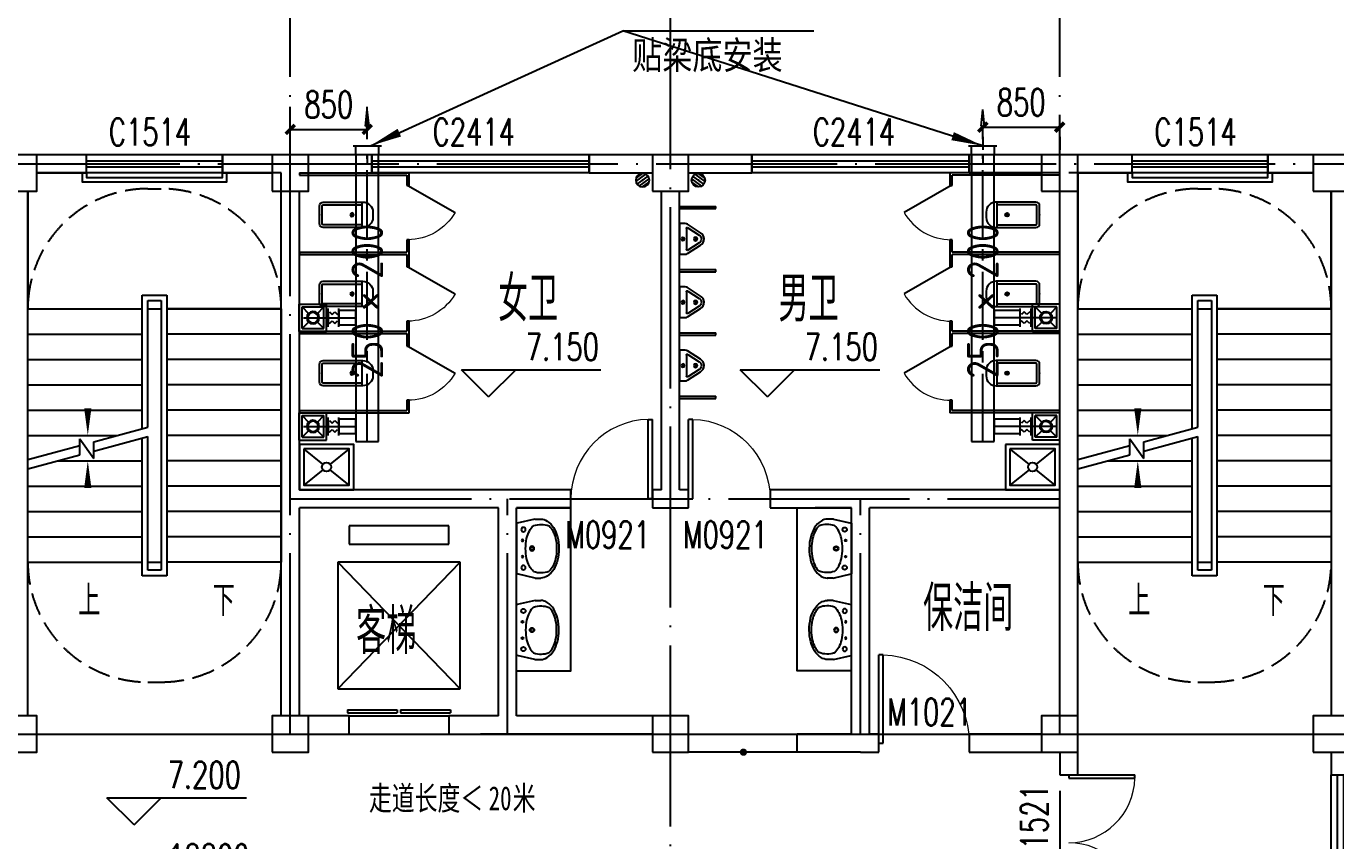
# Model space of a CAD drawing. Extents: x 5188914 to 7068445, y -542675 to 2032183.
# Drawn here: x 5219954 to 5234422, y -473841 to -464841 of the extents above; entities that cross this region are included whole.
import ezdxf

# ---------------------------------------------------------------- set-up
doc = ezdxf.new("R2010")
doc.units = 0
doc.header["$LTSCALE"] = 1000
doc.header["$MEASUREMENT"] = 0
for name, pattern in [('CENTER2', [1.125, 0.75, -0.125, 0.125, -0.125]), ('DASH', [0.35, 0.25, -0.1]), ('DOTE', [2.42, 2, -0.2, 0.02, -0.2])]:
    doc.linetypes.add(name, pattern=pattern)
doc.layers.get('0').update_dxf_attribs({"linetype": 'CONTINUOUS'})
doc.layers.get('Defpoints').update_dxf_attribs({"linetype": 'CONTINUOUS'})
for name, color, linetype in [('COLUMN', 9, 'CONTINUOUS'), ('DIM_ELEV', 3, 'CONTINUOUS'), ('DIM_LEAD', 3, 'CONTINUOUS'), ('DIM_SYMB', 3, 'CONTINUOUS'), ('DOTE', 252, 'CONTINUOUS'), ('DUCT-排烟中心线', 5, 'CENTER2'), ('DUCT-排烟标注', 3, 'CONTINUOUS'), ('DUCT-排烟管', 2, 'CONTINUOUS'), ('DUCT-排风标注', 3, 'CONTINUOUS'), ('DUCT-排风风口', 7, 'CONTINUOUS'), ('LATRINE', 251, 'CONTINUOUS'), ('LVTRY', 251, 'CONTINUOUS'), ('STAIR', 251, 'CONTINUOUS'), ('TH_DIM', 3, 'CONTINUOUS'), ('TH_TEXT', 7, 'CONTINUOUS'), ('WALL', 251, 'CONTINUOUS'), ('WINDOW', 4, 'CONTINUOUS'), ('WINDOW_TEXT', 7, 'CONTINUOUS'), ('排水', 221, 'CONTINUOUS')]:
    doc.layers.add(name, color=color, linetype=linetype)
doc.styles.add('_TCH_DIM', font='SIMPLEX', dxfattribs={"bigfont": 'GBCBIG'})
doc.styles.add('_TCH_DIM_T3', font='SIMPLEX', dxfattribs={"width": 0.705882, "bigfont": 'GBCBIG'})
doc.styles.add('_TCH_WINDOW', font='SIMPLEX', dxfattribs={"height": 3.5, "bigfont": 'GBCBIG'})
doc.styles.add('schuco', font='sceie.shx', dxfattribs={"width": 0.7, "bigfont": 'sceic.shx'})
doc.styles.get("Standard").update_dxf_attribs({"font": 'SCEIE', "bigfont": 'SCEIC'})
doc.styles.add('宋体', font='', dxfattribs={"width": 0.7})
doc.styles.get('宋体').set_extended_font_data('SimSun')
doc.dimstyles.new('_TCH_ARCH&&100', dxfattribs={"dimtxt": 297.5, "dimasz": 100, "dimexe": 250, "dimexo": 300, "dimgap": 126.25, "dimtad": 1, "dimdec": 0, "dimzin": 0, "dimdsep": 46, "dimtxsty": '_TCH_DIM_T3', "dimblk": 'ARCHTICK', "dimcen": 0.09, "dimclrt": 7, "dimazin": 2, "dimtfac": 1, "dimtdec": 0, "dimtix": 1, "dimtmove": 2, "dimatfit": 3, "dimfxl": 0, "dimtolj": 1, "dimtzin": 0, "dimarcsym": 0})

# ---------------------------------------------------------------- blocks, each defined once
blk = doc.blocks.new('$lvtry$00000171')
at = {"layer": '排水'}
for p, q in [((-74, 11), (-11, 74)), ((-70, -27), (27, 70)), ((-53, -53), (53, 53)), ((-27, -70), (70, 27)), ((11, -74), (74, -11))]:
    blk.add_line(p, q, dxfattribs=at)
blk.add_circle((0, 0), 75, dxfattribs=at)
blk.add_point((0, 0), dxfattribs=at)
blk = doc.blocks.new('$TCHSYS$APDOOR2D')
blk.add_line((0.5, 0), (0, 0.866))
at = {"lineweight": 13}
blk.add_arc((0.5, 0), 1, 120, 180, dxfattribs=at)
blk = doc.blocks.new('$lvtry$00000200')
at = {"color": 0}
for p, q in [((-110, -40), (-110, -470)), ((100, -30), (-100, -30)), ((110, -470), (110, -40))]:
    blk.add_line(p, q, dxfattribs=at)
blk.add_lwpolyline([(100, 0), (-100, 0, 0.414214), (-140, -40), (-140, -480, 0.414214), (-30, -590), (30, -590, 0.414214), (140, -480), (140, -40, 0.414214)], format="xyb", close=True, dxfattribs=at)
blk.add_lwpolyline([(140, -470), (-140, -470)], dxfattribs=at)
blk.add_circle((0, -359), 20, dxfattribs=at)
for centre, start, end in [((-100, -40), 90, 180), ((100, -40), 0, 90)]:
    blk.add_arc(centre, 10, start, end, dxfattribs=at)
for p in [(0, 0), (0, -359)]:
    blk.add_point(p, dxfattribs=at)
blk = doc.blocks.new('$lvtry$00000221')
at = {"color": 0}
for p, q in [((-124, -91), (-43, -216)), ((-116, -76), (116, -76)), ((43, -216), (124, -91))]:
    blk.add_line(p, q, dxfattribs=at)
blk.add_lwpolyline([(69, -231, -0.57735), (-69, -231), (-162, -88, -0.145378), (-170, -61), (-170, 0), (170, 0), (170, -61, -0.145378), (162, -88)], format="xyb", close=True, dxfattribs=at)
for centre, radius in [((0, -38), 17.7), ((0, -177), 20)]:
    blk.add_circle(centre, radius, dxfattribs=at)
for centre, radius, start, end in [((-116, -86), 10, 90, 213.0863), ((116, -86), 10, 326.9137, 90), ((0, -191), 50, 210, 330)]:
    blk.add_arc(centre, radius, start, end, dxfattribs=at)
for p in [(0, -38), (0, -177)]:
    blk.add_point(p, dxfattribs=at)
blk = doc.blocks.new('$plan$00000344')
for p, q in [((-280, -10), (-280, 0)), ((280, 0), (280, -10)), ((-251, -189), (-251, -186)), ((-248, -183), (-250, -185))]:
    blk.add_line(p, q)
for points in [[(-280, 0), (280, 0)], [(-326, -200), (-280, -5)], [(326, -204), (280, -5)]]:
    blk.add_lwpolyline(points)
for points in [[(253, -188, 0.098208), (193, -141, 0.066287), (110, -111, 0.052428), (0, -100, 0.052428), (-110, -111, 0.066287), (-193, -141, 0.093876), (-251, -186, 0.171377)], [(-326, -200, 0.008223), (-326, -204, 0.149285)], [(-326, -266, 0.149285), (-304, -337, 0.107079), (-231, -408, 0.075625), (-131, -450, 0.062436), (-1, -467, 0.062436), (130, -452, 0.075625), (230, -410, 0.107079), (304, -339, 0.149285), (326, -268, 0.005205), (326, -266, 0.086596)], [(-250, -358, 0.091341), (-193, -401, 0.066287), (-110, -431, 0.052428), (0, -442, 0.052428), (110, -431, 0.066287), (193, -401, 0.091756), (250, -358, 0.171377)]]:
    blk.add_lwpolyline(points, format="xyb")
at = {"flags": 128}
for points in [[(-326, -204), (-326, -268)], [(326, -204), (326, -268)]]:
    blk.add_lwpolyline(points, dxfattribs=at)
for points in [[(-253, -188, 0.172546), (-250, -358, 0.726395)], [(253, -188, -0.172546), (250, -358, -0.726395)]]:
    blk.add_lwpolyline(points, format="xyb", dxfattribs=at)
for centre, radius in [((-210, -75), 24), ((-210, -75), 24), ((-210, -75), 24), ((-90, -65), 10), ((90, -65), 10), ((210, -75), 24), ((0, -170), 25)]:
    blk.add_circle(centre, radius)
at = {"lineweight": 13}
blk.add_circle((0, -170), 15, dxfattribs=at)
blk.add_arc((-250, -186), 1, 131.3224, 180)
blk = doc.blocks.new('_LV12')
for p, q in [((-250, -50), (-39, -219)), ((39, -219), (250, -50)), ((-250, -450), (-39, -281)), ((39, -281), (250, -450))]:
    blk.add_line(p, q)
for points in [[(300, -500), (300, 0), (-300, 0), (-300, -500)], [(250, -450), (250, -50), (-250, -50), (-250, -450)]]:
    blk.add_lwpolyline(points, close=True)
blk.add_circle((0, -250), 50)
blk = doc.blocks.new('排气扇')
at = {"color": 2}
for p, q in [((-151, -151), (-151, 151)), ((-151, 151), (151, 151)), ((151, -151), (151, 151)), ((-120, -120), (-120, 120)), ((-120, 120), (120, 120)), ((-120, 120), (120, 120)), ((120, -120), (120, 120)), ((-120, -120), (120, -120)), ((-151, -151), (151, -151))]:
    blk.add_line(p, q, dxfattribs=at)
for p, q in [((-120, 120), (-48, 48)), ((-104, 0), (287, 0, 3008)), ((48, 48), (120, 120)), ((151, -50, 3008), (151, 50, 3008)), ((151, 50, 3008), (166, 50, 2077)), ((166, 50, 2077), (166, -50, 2077)), ((-120, -120), (-48, -48)), ((48, -48), (120, -120)), ((151, -50, 3008), (166, -50, 2077))]:
    blk.add_line(p, q)
at = {"color": 3}
for p, q in [((166, -100, 3008), (166, 100, 3008)), ((166, 50, 3008), (181, 65, 3008)), ((181, 65, 3008), (212, 35, 3008)), ((212, 35, 3008), (242, 65, 3008)), ((242, 65, 3008), (272, 35, 3008)), ((272, 35, 3008), (287, 50, 3008)), ((287, -100, 3008), (287, 100, 3008)), ((166, -50, 3008), (181, -65, 3008)), ((181, -65, 3008), (212, -35, 3008)), ((212, -35, 3008), (242, -65, 3008)), ((242, -65, 3008), (272, -35, 3008)), ((272, -35, 3008), (287, -50, 3008))]:
    blk.add_line(p, q, dxfattribs=at)
at = {"extrusion": (0, 0, -1)}
for major_axis, start_param, end_param in [((0, 68.2), 3.137359, 9.420544), ((-0.2, 56.8), 3.137413, 9.420598)]:
    blk.add_ellipse((0, 0), major_axis=major_axis, ratio=1, start_param=start_param, end_param=end_param, dxfattribs=at)
blk = doc.blocks.new('_ArchTick')
at = {"color": 0, "linetype": 'ByBlock', "const_width": 0.4}
blk.add_lwpolyline([(-0.5, -0.5), (0.5, 0.5)], dxfattribs=at)
blk = doc.blocks.new('*D161')
at = {"layer": 'Defpoints', "color": 0}
for p in [(5230522, -465762), (5231372, -465762), (5231372, -465956)]:
    blk.add_point(p, dxfattribs=at)
at = {"layer": 'TH_DIM', "color": 0, "lineweight": -2}
for p, q in [((5230522, -465956), (5231372, -465956)), ((5230522, -466062), (5230522, -466206)), ((5231372, -466062), (5231372, -466206))]:
    blk.add_line(p, q, dxfattribs=at)
at = {"layer": 'TH_DIM', "color": 0, "lineweight": -2, "xscale": 100, "yscale": 100, "zscale": 100, "rotation": 180}
blk.add_blockref('_ArchTick', (5230522, -465956), dxfattribs=at)
at = {"layer": 'TH_DIM', "color": 0, "lineweight": -2, "xscale": 100, "yscale": 100, "zscale": 100}
blk.add_blockref('_ArchTick', (5231372, -465956), dxfattribs=at)
at = {"layer": 'TH_DIM', "color": 7, "insert": (5230947, -465681), "char_height": 297.5, "attachment_point": 5, "style": '_TCH_DIM_T3'}
blk.add_mtext('\\A1;850', dxfattribs=at)
blk = doc.blocks.new('*D162')
at = {"layer": 'Defpoints', "color": 0}
for p in [(5223722, -465981), (5222872, -466262), (5223722, -466262)]:
    blk.add_point(p, dxfattribs=at)
at = {"layer": 'TH_DIM', "color": 0, "lineweight": -2}
for p, q in [((5222872, -465962), (5222872, -465731)), ((5223722, -465962), (5223722, -465731)), ((5222872, -465981), (5223722, -465981))]:
    blk.add_line(p, q, dxfattribs=at)
at = {"layer": 'TH_DIM', "color": 0, "lineweight": -2, "xscale": 100, "yscale": 100, "zscale": 100, "rotation": 180}
blk.add_blockref('_ArchTick', (5222872, -465981), dxfattribs=at)
at = {"layer": 'TH_DIM', "color": 0, "lineweight": -2, "xscale": 100, "yscale": 100, "zscale": 100}
blk.add_blockref('_ArchTick', (5223722, -465981), dxfattribs=at)
at = {"layer": 'TH_DIM', "color": 7, "insert": (5223297, -465706), "char_height": 297.5, "attachment_point": 5, "style": '_TCH_DIM_T3'}
blk.add_mtext('\\A1;850', dxfattribs=at)
blk = doc.blocks.new('*D168')
at = {"layer": 'Defpoints', "color": 0}
for p in [(5212572, -472987), (5231372, -472987), (5231372, -474303)]:
    blk.add_point(p, dxfattribs=at)
at = {"layer": 'TH_DIM', "color": 0, "lineweight": -2}
for p, q in [((5212572, -473287), (5212572, -474553)), ((5231372, -473287), (5231372, -474553)), ((5212572, -474303), (5231372, -474303))]:
    blk.add_line(p, q, dxfattribs=at)
at = {"layer": 'TH_DIM', "color": 0, "lineweight": -2, "xscale": 100, "yscale": 100, "zscale": 100, "rotation": 180}
blk.add_blockref('_ArchTick', (5212572, -474303), dxfattribs=at)
at = {"layer": 'TH_DIM', "color": 0, "lineweight": -2, "xscale": 100, "yscale": 100, "zscale": 100}
blk.add_blockref('_ArchTick', (5231372, -474303), dxfattribs=at)
at = {"layer": 'TH_DIM', "color": 7, "insert": (5221972, -474028), "char_height": 297.5, "attachment_point": 5, "style": '_TCH_DIM_T3'}
blk.add_mtext('\\A1;18800', dxfattribs=at)
blk = doc.blocks.new('_FZHK')
blk.add_lwpolyline([(-0.5, -0.5), (0.5, -0.5), (0.5, 0.5), (-0.5, 0.5)], close=True)
blk = doc.blocks.new('$TCHSYS$WIN2D')
for p, q in [((-0.5, 0.5), (0.5, 0.5)), ((-0.5, 0.5), (-0.5, -0.5)), ((0.5, 0.5), (0.5, -0.5)), ((0.5, 0.1667), (-0.5, 0.1667)), ((0.5, -0.1667), (-0.5, -0.1667)), ((-0.5, -0.5), (0.5, -0.5))]:
    blk.add_line(p, q)
blk = doc.blocks.new('$TCHSYS$LDOR22D')
for p, q in [((-0.517, 0.833), (-0.017, 0.833)), ((-0.517, 0.833), (-0.517, 0.667)), ((-0.017, 0.833), (-0.017, 0.667)), ((0.017, 0.833), (0.017, 0.667)), ((0.017, 0.833), (0.517, 0.833)), ((0.517, 0.833), (0.517, 0.667)), ((-0.517, 0.667), (-0.017, 0.667)), ((0.017, 0.667), (0.517, 0.667)), ((-0.5, 0.5), (0.5, 0.5))]:
    blk.add_line(p, q)
blk = doc.blocks.new('$WINLIB2D$00000001')
at = {"color": 0}
for points in [[(-0.5, 0.5), (-0.5, -0.5)], [(-0.5, 0.5), (0.5, 0.5)], [(0.5, -0.5), (0.5, 0.5)], [(0.5, 0.1667), (-0.5, 0.1667)], [(0.5, -0.1667), (-0.5, -0.1667)], [(-0.5, -0.5), (0.5, -0.5)]]:
    blk.add_lwpolyline(points, dxfattribs=at)
blk = doc.blocks.new('$DorLib2D$00000002')
for p, q in [((-0.5, 0), (-0.5, 0.4875)), ((-0.475, 0.4875), (-0.5, 0.4875)), ((-0.475, 0), (-0.475, 0.4875)), ((0.475, 0), (0.475, 0.4875)), ((0.475, 0.4875), (0.5, 0.4875)), ((0.5, 0), (0.5, 0.4875)), ((-0.5, 0), (-0.475, 0)), ((0.5, 0), (0.475, 0))]:
    blk.add_line(p, q)
at = {"lineweight": 13}
for centre, start, end in [((-0.4875, 0), 0, 88.53072), ((0.4875, 0), 91.46928, 180)]:
    blk.add_arc(centre, 0.4875, start, end, dxfattribs=at)
blk = doc.blocks.new('$DorLib2D$00000001')
for p, q in [((0.45, 0.975), (0.5, 0.975)), ((0.45, 0), (0.45, 0.975)), ((0.5, 0), (0.5, 0.975)), ((0.5, 0), (0.45, 0))]:
    blk.add_line(p, q)
at = {"lineweight": 13}
blk.add_arc((0.475, 0), 0.975, 91.4693, 180, dxfattribs=at)
blk = doc.blocks.new('$风口$00000098')
for p, q in [((0, 200), (100, 200)), ((0, -200), (0, 200)), ((100, 250), (100, -250)), ((0, 0), (-100, 0)), ((172, 0), (315, 0)), ((315, 31), (500, 0)), ((315, 31), (315, -31)), ((315, -31), (500, 0)), ((100, -200), (0, -200))]:
    blk.add_line(p, q)

msp = doc.modelspace()

# ---------------------------------------------------------------- linework, layer by layer
at = {"color": 0, "linetype": 'DASH'}
for p, q in [((5221297.1, -466636.6), (5221447.1, -466636.6)), ((5232897.1, -466636.6), (5233047.1, -466636.6)), ((5221297.1, -472086.6), (5221447.1, -472086.6)), ((5232897.1, -472086.7), (5233047.1, -472086.7))]:
    msp.add_line(p, q, dxfattribs=at)
at = {"color": 0}
for points in [[(5220572.1, -466461.6), (5220572.1, -466561.6), (5222172.1, -466561.6), (5222172.1, -466461.6)], [(5220622.1, -466461.6), (5220622.1, -466511.6), (5222122.1, -466511.6), (5222122.1, -466461.6)], [(5232122.1, -466461.6), (5232122.1, -466561.6), (5233722.1, -466561.6), (5233722.1, -466461.6)], [(5232172.1, -466461.6), (5232172.1, -466511.6), (5233672.1, -466511.6), (5233672.1, -466461.6)]]:
    msp.add_lwpolyline(points, dxfattribs=at)
at = {"color": 0, "linetype": 'DASH'}
for centre, start, end in [((5221297.1, -467961.6), 90, 180), ((5221447.1, -467961.6), 0, 90), ((5232897.1, -467961.6), 90, 180), ((5233047.1, -467961.6), 360, 90), ((5221297.1, -470761.6), 180, 270), ((5221447.1, -470761.6), 270, 360), ((5232897.1, -470761.6), 180, 270), ((5233047.1, -470761.6), 270, 0)]:
    msp.add_arc(centre, 1325, start, end, dxfattribs=at)
at = {"layer": 'DIM_ELEV', "color": 0}
for p, q in [((5225061.7, -468936.9), (5224761.7, -468636.9)), ((5224761.7, -468636.9), (5226301.9, -468636.9)), ((5225061.7, -468936.9), (5225361.7, -468636.9)), ((5228143.6, -468936.9), (5227843.6, -468636.9)), ((5227843.6, -468636.9), (5229383.8, -468636.9)), ((5228143.6, -468936.9), (5228443.6, -468636.9)), ((5221146, -473665.8), (5220846, -473365.8)), ((5220846, -473365.8), (5222386.2, -473365.8)), ((5221146, -473665.8), (5221446, -473365.8))]:
    msp.add_line(p, q, dxfattribs=at)
at = {"layer": 'DIM_LEAD', "const_width": 40}
msp.add_lwpolyline([(5227870, -472843.4, 1), (5227886.3, -472879.9, 1)], format="xyb", close=True, dxfattribs=at)
at = {"layer": 'DIM_SYMB', "color": 0}
for points in [[(5222109.6, -470901.6, 0, 0, 0), (5222109.6, -467211.6, 0, 0, 0), (5220634.6, -467211.6, 0, 0, 0), (5220634.6, -469361.6, 0, 80, 0), (5220634.6, -469061.6, 0, 0, 0)], [(5233709.6, -470901.6, 0, 0, 0), (5233709.6, -467211.6, 0, 0, 0), (5232234.6, -467211.6, 0, 0, 0), (5232234.6, -469361.6, 0, 80, 0), (5232234.6, -469061.6, 0, 0, 0)], [(5220634.6, -470901.6, 0, 0, 0), (5220634.6, -469641.6, 0, 80, 0), (5220634.6, -469941.6, 0, 0, 0)], [(5232234.6, -470901.6, 0, 0, 0), (5232234.6, -469641.6, 0, 80, 0), (5232234.6, -469941.6, 0, 0, 0)]]:
    msp.add_lwpolyline(points, format="xyseb", dxfattribs=at)
at = {"layer": 'DOTE', "linetype": 'DOTE'}
for p, q in [((5222872.1, -472661.6), (5222872.1, -463861.6)), ((5227072.1, -483361.6), (5227072.1, -463861.6)), ((5231372.1, -472661.6), (5231372.1, -463861.6)), ((5209972.1, -466361.6), (5236972.1, -466361.6)), ((5222872.1, -470061.6), (5231372.1, -470061.6)), ((5225272.1, -472661.6), (5225272.1, -470061.6)), ((5229172.1, -472661.6), (5229172.1, -470061.6)), ((5209972.1, -472661.6), (5236972.1, -472661.6)), ((5211572.1, -472661.6), (5235372.1, -472661.6))]:
    msp.add_line(p, q, dxfattribs=at)
at = {"layer": 'DUCT-排烟中心线'}
for p, q in [((5223722.4, -469430.1), (5223722.4, -466261.6)), ((5230522.1, -469430.1), (5230522.1, -466261.6)), ((5223409.3, -468061.1), (5223597.4, -468061.1)), ((5230934.9, -468061.1), (5230647.1, -468061.1)), ((5223409.3, -469262.1), (5223597.4, -469262.1)), ((5230934.9, -469262.1), (5230647.1, -469262.1))]:
    msp.add_line(p, q, dxfattribs=at)
at = {"layer": 'DUCT-排烟管'}
for p, q in [((5223847.4, -466261.6), (5223597.4, -466261.6)), ((5223597.4, -466261.6), (5223597.4, -469430.1)), ((5223847.4, -469430.1), (5223847.4, -466261.6)), ((5230647.1, -466261.6), (5230397.1, -466261.6)), ((5230397.1, -466261.6), (5230397.1, -469430.1)), ((5230647.1, -469430.1), (5230647.1, -466261.6)), ((5223597.4, -467981.1), (5223409.3, -467981.1)), ((5223409.3, -467981.1), (5223409.3, -468141.1)), ((5223597.4, -468141.1), (5223597.4, -467981.1)), ((5230934.9, -467981.1), (5230647.1, -467981.1)), ((5230647.1, -467981.1), (5230647.1, -468141.1)), ((5230934.9, -468141.1), (5230934.9, -467981.1)), ((5223409.3, -468141.1), (5223597.4, -468141.1)), ((5230647.1, -468141.1), (5230934.9, -468141.1)), ((5223597.4, -469182.1), (5223409.3, -469182.1)), ((5223409.3, -469182.1), (5223409.3, -469342.1)), ((5223597.4, -469342.1), (5223597.4, -469182.1)), ((5230934.9, -469182.1), (5230647.1, -469182.1)), ((5230647.1, -469182.1), (5230647.1, -469342.1)), ((5230934.9, -469342.1), (5230934.9, -469182.1)), ((5223409.3, -469342.1), (5223597.4, -469342.1)), ((5223597.4, -469430.1), (5223847.4, -469430.1)), ((5230397.1, -469430.1), (5230647.1, -469430.1)), ((5230647.1, -469342.1), (5230934.9, -469342.1))]:
    msp.add_line(p, q, dxfattribs=at)
at = {"layer": 'DUCT-排风标注', "color": 0}
for p, q in [((5223758.1, -466161.7), (5226543.9, -464893.1)), ((5230522.1, -466161.7), (5226543.9, -464893.1)), ((5226543.9, -464893.1), (5228656.3, -464893.1))]:
    msp.add_line(p, q, dxfattribs=at)
for points in [[(5223758.1, -466161.7, 0, 93.3, 0), (5224076.6, -466016.6, 0, 0, 0)], [(5230522.1, -466161.7, 0, 93.3, 0), (5230188.7, -466055.4, 0, 0, 0)]]:
    msp.add_lwpolyline(points, format="xyseb", dxfattribs=at)
at = {"layer": 'LATRINE'}
for p, q in [((5222972.1, -466461.6), (5224184.6, -466461.6)), ((5222972.1, -466461.6), (5222972.1, -466486.6)), ((5222972.1, -466486.6), (5224159.6, -466486.6)), ((5224159.6, -466486.6), (5224159.6, -466599.1)), ((5224184.6, -466599.1), (5224184.6, -466461.6)), ((5230159.6, -466461.6), (5230159.6, -466599.1)), ((5231372.1, -466461.6), (5230159.6, -466461.6)), ((5230184.6, -466599.1), (5230184.6, -466486.6)), ((5231372.1, -466486.6), (5230184.6, -466486.6)), ((5231372.1, -466486.6), (5231372.1, -466461.6)), ((5224159.6, -466599.1), (5224184.6, -466599.1)), ((5230159.6, -466599.1), (5230184.6, -466599.1)), ((5227172.1, -466831), (5227572.1, -466831)), ((5227172.1, -466856), (5227172.1, -466831)), ((5227172.1, -466856), (5227572.1, -466856)), ((5227572.1, -466856), (5227572.1, -466831)), ((5224184.6, -467199.1), (5224159.6, -467199.1)), ((5224159.6, -467199.1), (5224159.6, -467336.6)), ((5224184.6, -467349.1), (5224184.6, -467199.1)), ((5230184.6, -467199.1), (5230159.6, -467199.1)), ((5230159.6, -467199.1), (5230159.6, -467349.1)), ((5230184.6, -467336.6), (5230184.6, -467199.1)), ((5222972.1, -467336.6), (5224159.6, -467336.6)), ((5222972.1, -467336.6), (5222972.1, -467361.6)), ((5222972.1, -467361.6), (5224159.6, -467361.6)), ((5224159.6, -467361.6), (5224159.6, -467499.1)), ((5224184.6, -467499.1), (5224184.6, -467349.1)), ((5230159.6, -467349.1), (5230159.6, -467499.1)), ((5231372.1, -467336.6), (5230184.6, -467336.6)), ((5231372.1, -467361.6), (5230184.6, -467361.6)), ((5230184.6, -467499.1), (5230184.6, -467361.6)), ((5231372.1, -467361.6), (5231372.1, -467336.6)), ((5224159.6, -467499.1), (5224184.6, -467499.1)), ((5227172.1, -467530.5), (5227572.1, -467530.5)), ((5227172.1, -467555.5), (5227172.1, -467530.5)), ((5227172.1, -467555.5), (5227572.1, -467555.5)), ((5227572.1, -467555.5), (5227572.1, -467530.5)), ((5230159.6, -467499.1), (5230184.6, -467499.1)), ((5224184.6, -468099.1), (5224159.6, -468099.1)), ((5224159.6, -468099.1), (5224159.6, -468211.6)), ((5224184.6, -468224.1), (5224184.6, -468099.1)), ((5230184.6, -468099.1), (5230159.6, -468099.1)), ((5230159.6, -468099.1), (5230159.6, -468224.1)), ((5230184.6, -468211.6), (5230184.6, -468099.1)), ((5222972.1, -468211.6), (5224159.6, -468211.6)), ((5222972.1, -468211.6), (5222972.1, -468236.6)), ((5222972.1, -468236.6), (5224159.6, -468236.6)), ((5224159.6, -468236.6), (5224159.6, -468374.1)), ((5224184.6, -468374.1), (5224184.6, -468224.1)), ((5227172.1, -468230), (5227572.1, -468230)), ((5227172.1, -468255), (5227172.1, -468230)), ((5227172.1, -468255), (5227572.1, -468255)), ((5227572.1, -468255), (5227572.1, -468230)), ((5230159.6, -468224.1), (5230159.6, -468374.1)), ((5231372.1, -468211.6), (5230184.6, -468211.6)), ((5231372.1, -468236.6), (5230184.6, -468236.6)), ((5230184.6, -468374.1), (5230184.6, -468236.6)), ((5231372.1, -468236.6), (5231372.1, -468211.6)), ((5224159.6, -468374.1), (5224184.6, -468374.1)), ((5230159.6, -468374.1), (5230184.6, -468374.1)), ((5224184.6, -468974.1), (5224159.6, -468974.1)), ((5224159.6, -468974.1), (5224159.6, -469086.6)), ((5224184.6, -469111.6), (5224184.6, -468974.1)), ((5227172.1, -468929.5), (5227572.1, -468929.5)), ((5227172.1, -468954.5), (5227172.1, -468929.5)), ((5227172.1, -468954.5), (5227572.1, -468954.5)), ((5227572.1, -468954.5), (5227572.1, -468929.5)), ((5230184.6, -468974.1), (5230159.6, -468974.1)), ((5230159.6, -468974.1), (5230159.6, -469111.6)), ((5230184.6, -469086.6), (5230184.6, -468974.1)), ((5222972.1, -469086.6), (5224159.6, -469086.6)), ((5222972.1, -469086.6), (5222972.1, -469111.6)), ((5222972.1, -469111.6), (5224184.6, -469111.6)), ((5231372.1, -469111.6), (5230159.6, -469111.6)), ((5231372.1, -469086.6), (5230184.6, -469086.6)), ((5231372.1, -469111.6), (5231372.1, -469086.6))]:
    msp.add_line(p, q, dxfattribs=at)
for points in [[(5225372.1, -471961.6), (5225972.1, -471961.6), (5225972.1, -470161.6), (5225372.1, -470161.6)], [(5229072.1, -471961.6), (5228472.1, -471961.6), (5228472.1, -470161.6), (5229072.1, -470161.6)]]:
    msp.add_lwpolyline(points, dxfattribs=at)
at = {"layer": 'STAIR', "linetype": 'ByBlock'}
for p, q in [((5222772.1, -466461.6), (5220072.1, -466461.6)), ((5222772.1, -467861.6), (5222772.1, -466461.6)), ((5234172.1, -466461.6), (5231472.1, -466461.6)), ((5219972.1, -466661.6), (5219972.1, -467861.6)), ((5234372.1, -467861.6), (5234372.1, -466661.6)), ((5219972.1, -470201.6), (5219972.1, -469479.1))]:
    msp.add_line(p, q, dxfattribs=at)
at = {"layer": 'STAIR', "color": 0}
for p, q in [((5222672.1, -466461.6), (5220072.1, -466461.6)), ((5234172.1, -466461.6), (5231572.1, -466461.6)), ((5231572.1, -466461.6), (5231572.1, -467961.6)), ((5219972.1, -466661.6), (5219972.1, -467961.6)), ((5222772.1, -467961.6), (5222772.1, -466661.6)), ((5234372.1, -467961.6), (5234372.1, -466661.6)), ((5221237.1, -469287.6), (5221237.1, -467811.6)), ((5221237.1, -467811.6), (5221507.1, -467811.6)), ((5221297.1, -469271.4), (5221297.1, -467871.6)), ((5221297.1, -467871.6), (5221447.1, -467871.6)), ((5221447.1, -467871.6), (5221447.1, -470851.6)), ((5221507.1, -467811.6), (5221507.1, -470911.6)), ((5232837.1, -469287.6), (5232837.1, -467811.6)), ((5232837.1, -467811.6), (5233107.1, -467811.6)), ((5232897.1, -469271.4), (5232897.1, -467871.6)), ((5232897.1, -467871.6), (5233047.1, -467871.6)), ((5233047.1, -467871.6), (5233047.1, -470851.6)), ((5233107.1, -467811.6), (5233107.1, -470911.6)), ((5219972.1, -469628.3), (5219972.1, -467961.6)), ((5219972.1, -467961.6), (5221237.1, -467961.6)), ((5219972.1, -467961.6), (5221237.1, -467961.6)), ((5221297.1, -469271.4), (5221297.1, -467961.6)), ((5221297.1, -467961.6), (5221447.1, -467961.6)), ((5221447.1, -467961.6), (5221447.1, -470761.6)), ((5222772.1, -467961.6), (5221507.1, -467961.6)), ((5221507.1, -467961.6), (5222772.1, -467961.6)), ((5222772.1, -467961.6), (5222772.1, -470761.6)), ((5231572.1, -469628.3), (5231572.1, -467961.6)), ((5231572.1, -467961.6), (5232837.1, -467961.6)), ((5231572.1, -467961.6), (5232837.1, -467961.6)), ((5232897.1, -469271.4), (5232897.1, -467961.6)), ((5232897.1, -467961.6), (5233047.1, -467961.6)), ((5233047.1, -467961.6), (5233047.1, -470761.6)), ((5234372.1, -467961.6), (5233107.1, -467961.6)), ((5233107.1, -467961.6), (5234372.1, -467961.6)), ((5234372.1, -467961.6), (5234372.1, -470761.6)), ((5219972.1, -468241.6), (5221237.1, -468241.6)), ((5222772.1, -468241.6), (5221507.1, -468241.6)), ((5231572.1, -468241.6), (5232837.1, -468241.6)), ((5234372.1, -468241.6), (5233107.1, -468241.6)), ((5219972.1, -468521.6), (5221237.1, -468521.6)), ((5222772.1, -468521.6), (5221507.1, -468521.6)), ((5231572.1, -468521.6), (5232837.1, -468521.6)), ((5234372.1, -468521.6), (5233107.1, -468521.6)), ((5219972.1, -468801.6), (5221237.1, -468801.6)), ((5222772.1, -468801.6), (5221507.1, -468801.6)), ((5231572.1, -468801.6), (5232837.1, -468801.6)), ((5234372.1, -468801.6), (5233107.1, -468801.6)), ((5219972.1, -469081.6), (5221237.1, -469081.6)), ((5222772.1, -469081.6), (5221507.1, -469081.6)), ((5231572.1, -469081.6), (5232837.1, -469081.6)), ((5234372.1, -469081.6), (5233107.1, -469081.6)), ((5220702, -469431.7), (5221297.1, -469271.4)), ((5232302, -469431.7), (5232897.1, -469271.4)), ((5219972.1, -469361.6), (5220962.2, -469361.6)), ((5219972.1, -469628.3), (5220547.8, -469473.2)), ((5220547.9, -469576.8), (5220547.7, -469398.3)), ((5220547.7, -469398.3), (5220702.3, -469618.5)), ((5220702.3, -469618.5), (5220702, -469431.7)), ((5220702.2, -469535.2), (5221297.1, -469375)), ((5221237.1, -470911.6), (5221237.1, -469391.1)), ((5221297.1, -470761.6), (5221297.1, -469375)), ((5221297.1, -470851.6), (5221297.1, -469375)), ((5222772.1, -469361.6), (5221507.1, -469361.6)), ((5231572.1, -469361.6), (5232562.2, -469361.6)), ((5231572.1, -469628.3), (5232147.8, -469473.2)), ((5232147.9, -469576.8), (5232147.7, -469398.3)), ((5232147.7, -469398.3), (5232302.3, -469618.5)), ((5232302.3, -469618.5), (5232302, -469431.7)), ((5232302.2, -469535.2), (5232897.1, -469375)), ((5232837.1, -470911.6), (5232837.1, -469391.1)), ((5232897.1, -470761.6), (5232897.1, -469375)), ((5232897.1, -470851.6), (5232897.1, -469375)), ((5234372.1, -469361.6), (5233107.1, -469361.6)), ((5219972.1, -469731.9), (5220547.9, -469576.8)), ((5231572.1, -469731.9), (5232147.9, -469576.8)), ((5219972.1, -470761.6), (5219972.1, -469731.9)), ((5220307.1, -469641.6), (5221237.1, -469641.6)), ((5222772.1, -469641.6), (5221507.1, -469641.6)), ((5231572.1, -470761.6), (5231572.1, -469731.9)), ((5231907.1, -469641.6), (5232837.1, -469641.6)), ((5234372.1, -469641.6), (5233107.1, -469641.6)), ((5219972.1, -469921.6), (5221237.1, -469921.6)), ((5222772.1, -469921.6), (5221507.1, -469921.6)), ((5231572.1, -469921.6), (5232837.1, -469921.6)), ((5234372.1, -469921.6), (5233107.1, -469921.6)), ((5219972.1, -470201.6), (5221237.1, -470201.6)), ((5222772.1, -470201.6), (5221507.1, -470201.6)), ((5231572.1, -470201.6), (5232837.1, -470201.6)), ((5234372.1, -470201.6), (5233107.1, -470201.6)), ((5219972.1, -470481.6), (5221237.1, -470481.6)), ((5222772.1, -470481.6), (5221507.1, -470481.6)), ((5231572.1, -470481.6), (5232837.1, -470481.6)), ((5234372.1, -470481.6), (5233107.1, -470481.6)), ((5219972.1, -470761.6), (5221237.1, -470761.6)), ((5221297.1, -470761.6), (5221447.1, -470761.6)), ((5222772.1, -470761.6), (5221507.1, -470761.6)), ((5231572.1, -470761.6), (5232837.1, -470761.6)), ((5232897.1, -470761.6), (5233047.1, -470761.6)), ((5234372.1, -470761.6), (5233107.1, -470761.6)), ((5221507.1, -470911.6), (5221237.1, -470911.6)), ((5221447.1, -470851.6), (5221297.1, -470851.6)), ((5233107.1, -470911.6), (5232837.1, -470911.6)), ((5233047.1, -470851.6), (5232897.1, -470851.6))]:
    msp.add_line(p, q, dxfattribs=at)
at = {"layer": 'STAIR'}
for p, q in [((5223522.1, -470361.6), (5223522.1, -470561.6)), ((5224622.1, -470361.6), (5223522.1, -470361.6)), ((5224622.1, -470561.6), (5224622.1, -470361.6)), ((5223522.1, -470561.6), (5224622.1, -470561.6)), ((5223397.1, -470761.6), (5223397.1, -472161.6)), ((5224747.1, -470761.6), (5223397.1, -470761.6)), ((5223397.1, -470761.6), (5224747.1, -472161.6)), ((5223397.1, -472161.6), (5224747.1, -470761.6)), ((5224747.1, -472161.6), (5224747.1, -470761.6)), ((5223397.1, -472161.6), (5224747.1, -472161.6))]:
    msp.add_line(p, q, dxfattribs=at)
at = {"layer": 'WALL', "linetype": 'ByBlock'}
for p, q in [((5220622.1, -466261.6), (5220072.1, -466261.6)), ((5220622.1, -466461.6), (5220622.1, -466261.6)), ((5222672.1, -466261.6), (5222122.1, -466261.6)), ((5222122.1, -466261.6), (5222122.1, -466461.6)), ((5223772.1, -466261.6), (5223072.1, -466261.6)), ((5223772.1, -466461.6), (5223772.1, -466261.6)), ((5226872.1, -466261.6), (5226172.1, -466261.6)), ((5226172.1, -466261.6), (5226172.1, -466461.6)), ((5227972.1, -466261.6), (5227272.1, -466261.6)), ((5227972.1, -466461.6), (5227972.1, -466261.6)), ((5231172.1, -466261.6), (5230372.1, -466261.6)), ((5230372.1, -466261.6), (5230372.1, -466461.6)), ((5232172.1, -466261.6), (5231572.1, -466261.6)), ((5232172.1, -466461.6), (5232172.1, -466261.6)), ((5234172.1, -466261.6), (5233672.1, -466261.6)), ((5233672.1, -466261.6), (5233672.1, -466461.6)), ((5220072.1, -466461.6), (5220622.1, -466461.6)), ((5222122.1, -466461.6), (5222672.1, -466461.6)), ((5223072.1, -466461.6), (5223772.1, -466461.6)), ((5226172.1, -466461.6), (5226872.1, -466461.6)), ((5227272.1, -466461.6), (5227972.1, -466461.6)), ((5230372.1, -466461.6), (5231172.1, -466461.6)), ((5231572.1, -466461.6), (5232172.1, -466461.6)), ((5233672.1, -466461.6), (5234172.1, -466461.6)), ((5219972.1, -471161.6), (5219972.1, -466661.6)), ((5222772.1, -470061.6), (5222772.1, -466661.6)), ((5222972.1, -469961.6), (5222972.1, -466661.6)), ((5226972.1, -469961.6), (5226972.1, -466661.6)), ((5227172.1, -469961.6), (5227172.1, -466661.6)), ((5231372.1, -469961.6), (5231372.1, -466661.6)), ((5231572.1, -470061.6), (5231572.1, -466661.6)), ((5234372.1, -466661.6), (5234372.1, -472461.6)), ((5222772.1, -472461.6), (5222772.1, -470061.6)), ((5224972.1, -469961.6), (5222972.1, -469961.6)), ((5225272.1, -469961.6), (5224972.1, -469961.6)), ((5225972.1, -469961.6), (5225272.1, -469961.6)), ((5225972.1, -470161.6), (5225972.1, -469961.6)), ((5226972.1, -469961.6), (5226872.1, -469961.6)), ((5226872.1, -469961.6), (5226872.1, -470161.6)), ((5227272.1, -469961.6), (5227172.1, -469961.6)), ((5227272.1, -470161.6), (5227272.1, -469961.6)), ((5228672.1, -469961.6), (5228172.1, -469961.6)), ((5228172.1, -469961.6), (5228172.1, -470161.6)), ((5229172.1, -469961.6), (5228672.1, -469961.6)), ((5231372.1, -469961.6), (5229172.1, -469961.6)), ((5231572.1, -472461.6), (5231572.1, -470061.6)), ((5222972.1, -472461.6), (5222972.1, -470161.6)), ((5224972.1, -470161.6), (5222972.1, -470161.6)), ((5225172.1, -470161.6), (5224972.1, -470161.6)), ((5225172.1, -472461.6), (5225172.1, -470161.6)), ((5225372.1, -470161.6), (5225972.1, -470161.6)), ((5225372.1, -472461.6), (5225372.1, -470161.6)), ((5226872.1, -470161.6), (5227072.1, -470161.6)), ((5227072.1, -470161.6), (5227272.1, -470161.6)), ((5228172.1, -470161.6), (5228672.1, -470161.6)), ((5229072.1, -470161.6), (5228672.1, -470161.6)), ((5229072.1, -472661.6), (5229072.1, -470161.6)), ((5231372.1, -470161.6), (5229272.1, -470161.6)), ((5229272.1, -472661.6), (5229272.1, -470161.6)), ((5231372.1, -472461.6), (5231372.1, -470161.6)), ((5219972.1, -472461.6), (5219972.1, -471161.6)), ((5223522.1, -472461.6), (5223072.1, -472461.6)), ((5223522.1, -472661.6), (5223522.1, -472461.6)), ((5224972.1, -472461.6), (5224622.1, -472461.6)), ((5224622.1, -472461.6), (5224622.1, -472661.6)), ((5225172.1, -472461.6), (5224972.1, -472461.6)), ((5226872.1, -472461.6), (5225372.1, -472461.6)), ((5223072.1, -472661.6), (5223522.1, -472661.6)), ((5224622.1, -472661.6), (5224972.1, -472661.6)), ((5225272.1, -472661.6), (5224972.1, -472661.6)), ((5226872.1, -472661.6), (5225272.1, -472661.6)), ((5229072.1, -472661.6), (5228472.1, -472661.6)), ((5228472.1, -472861.6), (5228472.1, -472661.6)), ((5229372.1, -472661.6), (5229272.1, -472661.6)), ((5229372.1, -472861.6), (5229372.1, -472661.6)), ((5231172.1, -472661.6), (5230372.1, -472661.6)), ((5230372.1, -472661.6), (5230372.1, -472861.6)), ((5229172.1, -472861.6), (5228472.1, -472861.6)), ((5229172.1, -472861.6), (5229372.1, -472861.6)), ((5230372.1, -472861.6), (5231172.1, -472861.6)), ((5231372.1, -472861.6), (5231372.1, -473111.6)), ((5231572.1, -473111.6), (5231572.1, -472861.6)), ((5234372.1, -472861.6), (5234372.1, -473111.6)), ((5231372.1, -473111.6), (5231572.1, -473111.6)), ((5234372.1, -473111.6), (5234572.1, -473111.6))]:
    msp.add_line(p, q, dxfattribs=at)
at = {"layer": 'WINDOW'}
for p, q in [((5227272.1, -472661.6), (5228472.1, -472661.6)), ((5228472.1, -472861.6), (5227272.1, -472861.6))]:
    msp.add_line(p, q, dxfattribs=at)

# ---------------------------------------------------------------- block references
at = {"color": 0}
for p in [(5223122.6, -468061.1), (5223122.6, -469262.1)]:
    msp.add_blockref('排气扇', p, dxfattribs=at)
at = {"color": 0, "xscale": -1}
for p in [(5231221.6, -468061.1), (5231221.6, -469262.1)]:
    msp.add_blockref('排气扇', p, dxfattribs=at)
at = {"layer": 'COLUMN', "linetype": 'ByBlock', "xscale": 400, "yscale": 400, "zscale": 400}
for p in [(5219872.1, -466461.6), (5222872.1, -466461.6), (5227072.1, -466461.6), (5231372.1, -466461.6), (5234372.1, -466461.6), (5219872.1, -472661.6), (5222872.1, -472661.6), (5227072.1, -472661.6), (5231372.1, -472661.6), (5234372.1, -472661.6)]:
    msp.add_blockref('_FZHK', p, dxfattribs=at)
at = {"layer": 'DUCT-排风风口', "color": 0, "yscale": 0.625, "rotation": 90}
for p in [(5223722.4, -466261.6, 2600), (5230522.1, -466261.6, 2600)]:
    msp.add_blockref('$风口$00000098', p, dxfattribs=at)
at = {"layer": 'LATRINE', "xscale": -600, "zscale": 25, "rotation": 270}
for p, yscale in [((5224172.1, -466899.1), 600), ((5230172.1, -466899.1), -600), ((5224172.1, -467799.1), 600), ((5230172.1, -467799.1), -600), ((5224172.1, -468674.1), 600), ((5230172.1, -468674.1), -600)]:
    msp.add_blockref('$TCHSYS$APDOOR2D', p, dxfattribs=dict(at, yscale=yscale))
at = {"layer": 'LATRINE', "yscale": -1, "rotation": 270}
msp.add_blockref('$plan$00000344', (5225372.1, -470611.6), dxfattribs=at)
at = {"layer": 'LATRINE', "xscale": -1, "yscale": -1, "rotation": 90}
msp.add_blockref('$plan$00000344', (5229072.1, -470611.6), dxfattribs=at)
at = {"layer": 'LATRINE', "rotation": 90}
msp.add_blockref('$plan$00000344', (5225372.1, -471511.6), dxfattribs=at)
at = {"layer": 'LATRINE', "xscale": -1, "rotation": 270}
msp.add_blockref('$plan$00000344', (5229072.1, -471511.6), dxfattribs=at)
at = {"layer": 'LVTRY', "yscale": -1}
for name, p, rotation in [('$lvtry$00000171', (5226763.8, -466541.6), 81.34549654432831), ('$lvtry$00000200', (5223194.2, -466924.1), 269.9999999999155), ('$lvtry$00000200', (5223194.2, -467799.1), 269.9999999999155), ('$lvtry$00000200', (5223194.2, -468674.1), 269.9999999999155)]:
    msp.add_blockref(name, p, dxfattribs=dict(at, rotation=rotation))
at = {"layer": 'LVTRY', "xscale": -1, "yscale": -1, "rotation": 278.6545034556717}
msp.add_blockref('$lvtry$00000171', (5227380.5, -466541.6), dxfattribs=at)
at = {"layer": 'LVTRY'}
for name, p, rotation in [('$lvtry$00000200', (5231150, -466924.1), 270.0000000000845), ('$lvtry$00000200', (5231150, -467799.1), 270.0000000000845), ('$lvtry$00000200', (5231150, -468674.1), 270.0000000000845), ('_LV12', (5223272.1, -469961.6), 180), ('_LV12', (5231072.1, -469961.6), 180)]:
    msp.add_blockref(name, p, dxfattribs=dict(at, rotation=rotation))
at = {"layer": 'LVTRY', "xscale": -1, "rotation": 90}
for p in [(5227172.1, -467191.1), (5227172.1, -467890.6), (5227172.1, -468590)]:
    msp.add_blockref('$lvtry$00000221', p, dxfattribs=at)
at = {"layer": 'WINDOW', "linetype": 'ByBlock'}
ref = msp.add_blockref('$TCHSYS$WIN2D', (5221372.1, -466361.6), dxfattribs=dict(at, xscale=-1500, yscale=-199.9999928057659, zscale=-1500, rotation=3.583181270904694e-08))
ref.add_attrib('A', 'C1514', (5220867.6, -466157.7), dxfattribs={"layer": 'WINDOW_TEXT', "linetype": 'ByBlock', "height": 297.5, "rotation": 0, "style": '_TCH_WINDOW', "width": 0.705882})
ref = msp.add_blockref('$WINLIB2D$00000001', (5224972.1, -466361.6), dxfattribs=dict(at, xscale=-2400, yscale=-199.999998777872, zscale=-2400, rotation=6.839717893985902e-08))
ref.add_attrib('A', 'C2414', (5224444.6, -466157.7), dxfattribs={"layer": 'WINDOW_TEXT', "linetype": 'ByBlock', "height": 297.5, "rotation": 0, "style": '_TCH_WINDOW', "width": 0.705882})
ref = msp.add_blockref('$WINLIB2D$00000001', (5229172.1, -466361.6), dxfattribs=dict(at, xscale=-2400, yscale=-200.0000044407789, zscale=-2400, rotation=7.231636517787889e-09))
ref.add_attrib('A', 'C2414', (5228644.6, -466157.7), dxfattribs={"layer": 'WINDOW_TEXT', "linetype": 'ByBlock', "height": 297.5, "rotation": 0, "style": '_TCH_WINDOW', "width": 0.705882})
ref = msp.add_blockref('$TCHSYS$WIN2D', (5232922.1, -466361.6), dxfattribs=dict(at, xscale=-1500, yscale=-200.000005539041, zscale=-1500, rotation=6.713569886162655e-08))
ref.add_attrib('A', 'C1514', (5232417.6, -466157.7), dxfattribs={"layer": 'WINDOW_TEXT', "linetype": 'ByBlock', "height": 297.5, "rotation": 0, "style": '_TCH_WINDOW', "width": 0.705882})
ref = msp.add_blockref('$DorLib2D$00000001', (5226422.1, -470061.6), dxfattribs=dict(at, xscale=-900, yscale=-900, zscale=-900, rotation=180.0000000261468))
ref.add_attrib('A', 'M0921', (5225910.4, -470607.7), dxfattribs={"layer": 'WINDOW_TEXT', "linetype": 'ByBlock', "height": 297.5, "rotation": 0, "style": '_TCH_WINDOW', "width": 0.705882})
ref = msp.add_blockref('$DorLib2D$00000001', (5227722.1, -470061.6), dxfattribs=dict(at, xscale=900, yscale=-900, zscale=900, rotation=180.0000000457569))
ref.add_attrib('A', 'M0921', (5227210.4, -470607.7), dxfattribs={"layer": 'WINDOW_TEXT', "linetype": 'ByBlock', "height": 297.5, "rotation": 0, "style": '_TCH_WINDOW', "width": 0.705882})
ref = msp.add_blockref('$DorLib2D$00000001', (5229872.1, -472761.6), dxfattribs=dict(at, xscale=1000, yscale=-1000, zscale=1000, rotation=179.9999999826926))
ref.add_attrib('A', 'M1021', (5229466.1, -472567.4), dxfattribs={"layer": 'WINDOW_TEXT', "linetype": 'ByBlock', "height": 297.5, "rotation": 360, "style": '_TCH_WINDOW', "width": 0.705882})
at = {"layer": 'WINDOW', "xscale": -1100, "yscale": -199.9999999713618, "zscale": -1100, "rotation": 180.0000000066065}
msp.add_blockref('$TCHSYS$LDOR22D', (5224072.1, -472561.6), dxfattribs=at)
at = {"layer": 'WINDOW', "color": 0}
ref = msp.add_blockref('$DorLib2D$00000002', (5231472.1, -473861.6), dxfattribs=dict(at, xscale=-1500, yscale=-1500, zscale=-1500, rotation=90.00000000771509))
ref.add_attrib('A', 'YFM1521', (5231241, -474476.6), dxfattribs={"layer": 'WINDOW_TEXT', "color": 0, "height": 297.5, "rotation": 90, "style": '_TCH_WINDOW', "width": 0.705882})
at = {"layer": 'WINDOW', "linetype": 'ByBlock'}
ref = msp.add_blockref('$TCHSYS$WIN2D', (5234472.1, -473861.6), dxfattribs=dict(at, xscale=-1500, yscale=-199.9999982714653, zscale=-1500, rotation=269.9999998714003))
ref.add_attrib('A', 'C1514', (5234973.6, -474366.1), dxfattribs={"layer": 'WINDOW_TEXT', "linetype": 'ByBlock', "height": 297.5, "rotation": 90, "style": '_TCH_WINDOW', "width": 0.705882})

# ---------------------------------------------------------------- texts
at = {"style": 'schuco', "width": 0.7}
for s, p in [('女卫', (5225166.9, -468104.2)), ('男卫', (5228265.3, -468104.2)), ('保洁间', (5229861.9, -471523.2)), ('客梯', (5223599.2, -471776.3))]:
    msp.add_text(s, height=500, dxfattribs=at).set_placement(p)
at = {"layer": 'DIM_ELEV', "color": 7, "style": '_TCH_DIM', "width": 0.705882}
for s, p in [('7.150', (5225471.9, -468531.9)), ('7.150', (5228553.8, -468531.9)), ('7.200', (5221516.2, -473260.8))]:
    msp.add_text(s, height=297.5, dxfattribs=at).set_placement(p)
at = {"layer": 'DIM_SYMB', "color": 7, "style": '_TCH_DIM'}
for s, p in [('上', (5220530.4, -471356.6)), ('下', (5222014.7, -471356.6)), ('上', (5232130.4, -471356.6)), ('下', (5233614.7, -471356.6))]:
    msp.add_text(s, height=337.6, dxfattribs=at).set_placement(p)
at = {"layer": 'DUCT-排烟标注', "color": 0}
for s, p in [('200', (5223897.4, -467633.4, 2000)), ('200', (5230697.1, -467633.4, 2000)), ('×', (5223897.4, -467983.4, 2000)), ('×', (5230697.1, -467983.4, 2000)), ('250', (5223897.4, -468733.4, 2000)), ('250', (5230697.1, -468733.4, 2000))]:
    msp.add_text(s, height=350, rotation=90, dxfattribs=at).set_placement(p)
at = {"layer": 'DUCT-排风标注', "color": 7}
msp.add_text('贴梁底安装', height=350, dxfattribs=at).set_placement((5226648.9, -465348.1))
at = {"layer": 'TH_TEXT', "color": 1, "style": '宋体', "width": 0.7}
for s, height, p in [('走道长度＜', 264.35, (5223740.8, -473502.2)), ('20', 264.35, (5225064, -473502.2)), ('米', 264.3, (5225328.6, -473502.2))]:
    msp.add_text(s, height=height, dxfattribs=at).set_placement(p)

# ---------------------------------------------------------------- dimensions: what is measured, and where the dimension line sits
at = {"layer": 'TH_DIM', "color": 0}
for p1, p2, distance, picture, middle in [((5222872.1, -466261.6), (5223722.4, -466261.6), 280.6, '*D162', (5223297.3, -465706)), ((5230522.1, -465761.6), (5231372.1, -465761.6), -193.9, '*D161', (5230947.1, -465680.6)), ((5212572.1, -472986.6), (5231372.1, -472986.6), -1315.9, '*D168', (5221972.1, -474027.5))]:
    dim = msp.add_aligned_dim(p1=p1, p2=p2, distance=distance, dimstyle='_TCH_ARCH&&100', dxfattribs=at)
    dim.commit()
    dim.dimension.update_dxf_attribs({"geometry": picture, "text_midpoint": middle})

doc.saveas('drawing.dxf')
